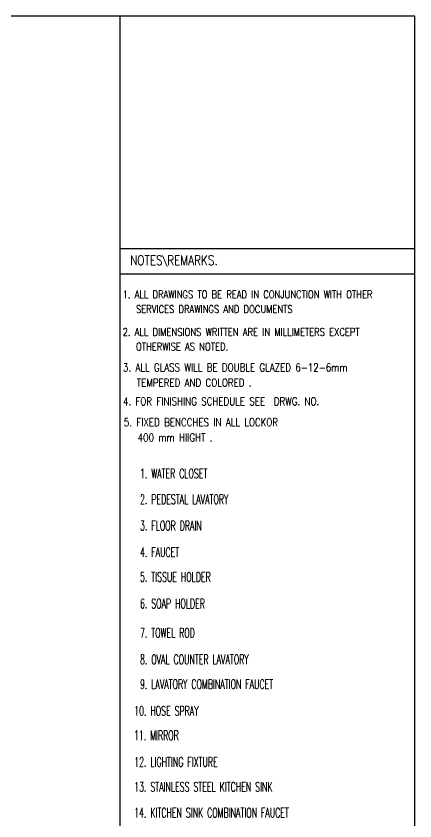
# Model space of a CAD drawing. Extents: x 417682.5 to 417711.4, y 43413.5 to 43433.4.
# Drawn here: x 417706.92 to 417710.82, y 43425.54 to 43433.42 of the extents above; entities that cross this region are included whole.
import ezdxf

# ---------------------------------------------------------------- set-up
doc = ezdxf.new("R2010")
doc.units = 0
doc.header["$MEASUREMENT"] = 0
for name, color, linetype in [('SH', 1, 'CONTINUOUS'), ('TITLE', 6, 'CONTINUOUS'), ('TXT', 2, 'CONTINUOUS')]:
    doc.layers.add(name, color=color, linetype=linetype)
doc.styles.add('ROMANS', font='ROMANS.shx', dxfattribs={"width": 0.6})

msp = doc.modelspace()

# ---------------------------------------------------------------- linework, layer by layer
at = {"layer": 'SH'}
for p, q in [((417707.936, 43413.495), (417707.936, 43427.345)), ((417710.8235, 43413.495), (417710.8235, 43427.345))]:
    msp.add_line(p, q, dxfattribs=at)
at = {"layer": 'TITLE'}
for p, q in [((417710.8235, 43433.42), (417682.4985, 43433.42)), ((417707.936, 43413.495), (417707.936, 43433.42)), ((417710.8235, 43413.495), (417710.8235, 43433.42)), ((417707.9363, 43431.1444), (417710.8245, 43431.1444)), ((417707.9363, 43430.8943), (417710.8245, 43430.8943))]:
    msp.add_line(p, q, dxfattribs=at)

# ---------------------------------------------------------------- texts
at = {"layer": 'TXT', "style": 'ROMANS'}
for s, height, width, p in [('NOTES\\REMARKS.', 0.093774, 0.8, (417708.0332, 43430.9815)), ('1. WATER CLOSET', 0.093306, 0.6, (417708.1303, 43428.8935)), ('2. PEDESTAL LAVATORY', 0.093306, 0.6, (417708.1303, 43428.6411)), ('3. FLOOR DRAIN', 0.093306, 0.6, (417708.1303, 43428.383)), ('4. FAUCET', 0.09331, 0.6, (417708.1303, 43428.1227)), ('5. TISSUE HOLDER', 0.093306, 0.6, (417708.1303, 43427.8797)), ('6. SOAP HOLDER', 0.093306, 0.6, (417708.1303, 43427.6194)), ('7. TOWEL ROD', 0.093306, 0.6, (417708.1303, 43427.333)), ('8. OVAL COUNTER LAVATORY', 0.093306, 0.6, (417708.1303, 43427.0727)), ('9. LAVATORY COMBINATION FAUCET', 0.093306, 0.6, (417708.1303, 43426.8297)), ('10. HOSE SPRAY', 0.093306, 0.6, (417708.0732, 43426.5694)), ('11. MIRROR', 0.09331, 0.6, (417708.071, 43426.3288)), ('12. LIGHTING FIXTURE', 0.093306, 0.6, (417708.0732, 43426.0684)), ('13. STAINLESS STEEL KITCHEN SINK', 0.093306, 0.6, (417708.0732, 43425.8243)), ('14. KITCHEN SINK COMBINATION FAUCET', 0.093306, 0.6, (417708.0732, 43425.5712))]:
    msp.add_text(s, height=height, dxfattribs=dict(at, width=width)).set_placement(p)
at = {"layer": 'TXT', "color": 2, "style": 'ROMANS', "width": 0.8}
for s, height, p in [('1. ALL DRAWINGS TO BE READ IN CONJUNCTION WITH OTHER ', 0.075019, (417707.9597, 43430.6562)), ('SERVICES DRAWINGS AND DOCUMENTS', 0.075019, (417708.0907, 43430.5122)), ('2. ALL DIMENSIONS WRITTEN ARE IN MILLIMETERS EXCEPT', 0.075019, (417707.9597, 43430.2888)), ('OTHERWISE AS NOTED.', 0.075019, (417708.0907, 43430.1449)), ('3. ALL GLASS WILL BE DOUBLE GLAZED 6-12-6mm ', 0.077723, (417707.9628, 43429.9398)), ('TEMPERED AND COLORED .', 0.077723, (417708.0985, 43429.7907)), ('4. FOR FINISHING SCHEDULE SEE  DRWG. NO. ', 0.077723, (417707.9628, 43429.6076)), ('5. FIXED BENCCHES IN ALL LOCKOR', 0.077723, (417707.972, 43429.4032)), ('400 mm HIIGHT .', 0.077723, (417708.1077, 43429.2541))]:
    msp.add_text(s, height=height, dxfattribs=at).set_placement(p)

doc.saveas('drawing.dxf')
